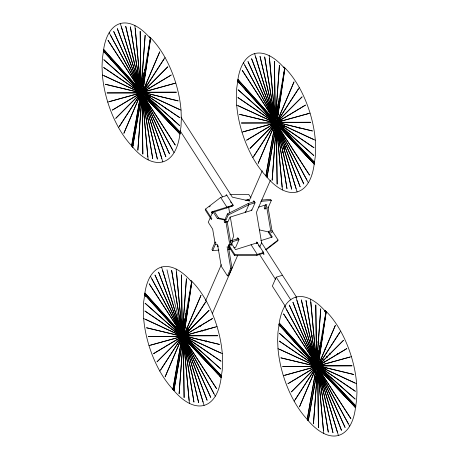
<?xml version="1.0" encoding="UTF-8"?>
<svg xmlns="http://www.w3.org/2000/svg" width="459" height="459" viewBox="0 0 459 459"><rect width="100%" height="100%" fill="white"/><g stroke="black" fill="none" stroke-linecap="round" stroke-linejoin="round"><path stroke-width="0.69" d="M144.809 89.729L144.591 89.327L144.596 89.734M325.661 369.088L325.448 369.839L325.764 367.447M141.252 90.13L145.153 35.194L141.033 89.895L140.184 31.321L140.919 89.815L134.894 25.555M316.853 363.723L320.755 308.781L316.63 363.482L315.786 304.914L316.521 363.402L310.491 299.148M104.606 52.779L105.008 50.949L104.641 52.452M145.859 296.296L146.266 294.466L145.859 295.929M238.887 82.85L239.288 81.019L238.887 82.482M280.202 326.366L280.604 324.536L280.237 326.045M354.319 406.335L355.633 407.454L355.857 405.945L318.873 366.81L318.787 367.475M141.779 90.348L141.389 90.102L143.656 75.127M141.389 90.102L144.189 72.281M183.038 333.865L182.648 333.618L184.914 318.644M276.066 120.424L275.675 120.178L277.729 106.603M317.381 363.941L316.991 363.694L319.889 345.168M316.991 363.694L318.207 364.664L317.123 363.517M103.453 51.265L102.386 58.488L102.03 66.503L102.397 75.035A67.582 32.876 72.4 0 0 132.967 147.155M139.123 105.214L139.329 103.803M139.536 102.386L139.743 100.974M139.949 99.563L140.672 94.623M144.711 294.781L143.644 302.005L143.288 310.02L143.656 318.552A67.582 32.876 72.4 0 0 174.225 390.672M180.898 345.202L182.034 337.434L165.12 376.845L181.907 337.273L159.807 371.101M237.733 81.335L236.672 88.564L236.31 96.574L236.683 105.111A67.582 32.876 72.4 0 0 265.853 175.797M273.61 133.873L273.816 132.462M274.023 131.05L275.061 123.987L258.147 163.398L274.654 124.487M279.055 324.852L277.988 332.081L277.632 340.09L277.999 348.628A67.582 32.876 72.4 0 0 308.568 420.748M314.926 377.39L315.132 375.978M315.339 374.567L315.551 373.156M315.758 371.744L316.377 367.504L299.463 406.915L316.251 367.343L294.144 401.172M143.036 94.921L143.277 93.217L180.255 132.358L179.922 133.896A67.582 33.014 72.5 0 1 132.634 147.058L131.595 145.905L140.689 94.17M277.316 124.997L277.557 123.293L314.541 162.429L314.203 163.972A67.582 33.014 72.5 0 1 266.914 177.128L265.876 175.975L274.964 124.119L276.043 125.318L267.023 177.094L276.18 125.146L275.79 124.877M143.868 73.721L144.08 72.315M144.396 70.875L144.608 69.47M142.508 91.284L150.437 38.005L149.496 36.863L150.546 37.971L142.617 91.249L142.164 90.75M183.818 334.795A2.702 1.314 72.6 0 0 182.705 333.561L185.023 318.609M185.235 317.203L185.442 315.798M185.654 314.392L185.866 312.992M186.079 311.586L186.285 310.181M183.766 334.8L191.696 281.522L190.755 280.38L191.805 281.487L183.875 334.766L183.422 334.272M221.29 377.384L184.363 338.478L221.29 377.384L221.513 375.875L184.426 336.774L221.404 375.91L221.181 377.418A67.582 33.014 72.5 0 1 173.892 390.575L172.854 389.421L181.936 337.394L182.384 337.904M277.936 105.197L278.148 103.797M278.361 102.391L278.573 100.986M276.84 121.348A2.702 1.314 72.6 0 0 275.733 120.12L278.682 100.951M278.888 99.546L279.101 98.14M276.794 121.36L284.718 68.075L283.777 66.934L284.827 68.041L276.903 121.325L276.444 120.826M277.724 123.494L314.432 162.463L314.163 164.11L277.655 123.396L277.207 124.94L277.385 124.509M319.045 350.119L317.152 363.436M319.257 348.714L319.464 347.314M324.817 311.621L325.098 310.45L326.142 311.558L318.219 364.842L317.76 364.343M320.101 343.762L320.313 342.357M324.926 311.586L325.098 310.45M318.11 364.871L326.033 311.592L324.989 310.485M317.106 368.393L317.473 368.801L308.23 420.645L307.3 419.457L316.274 367.464L307.191 419.492L308.23 420.645A67.582 33.014 72.5 0 0 355.524 407.489L355.748 405.98L318.764 366.844M284.115 126.437L284.345 125.571M141.762 95.242L132.634 147.058L141.762 95.242L141.016 94.416A2.702 1.314 72.6 0 0 142.898 94.468A2.702 1.314 72.6 0 0 142.055 90.784L140.913 89.998A2.702 1.314 72.6 0 0 140.138 92.586M183.021 338.759L173.892 390.575L183.021 338.759L181.942 337.566M317.496 368.663L316.394 367.602M149.829 96.361L150.013 95.317L149.95 95.696M276.14 117.607L276.272 116.861A7.493 3.649 72.6 0 0 276.169 117.934M317.456 361.124L317.588 360.378A7.493 3.649 72.6 0 0 317.485 361.451M181.339 335.351L181.523 334.295M181.54 334.8L181.448 335.317L144.837 294.638L144.987 293.198L144.728 294.672L181.385 335.219M274.453 121.388L274.74 120.344L274.562 121.354M315.769 364.905L316.056 363.861L315.878 364.871M315.672 366.202C315.723 368.055 316.796 365.989 315.672 366.202A2.702 1.314 72.6 0 0 315.941 366.85M103.837 49.647L103.579 51.121L140.19 91.8L140.563 90.337L103.837 49.647L103.47 51.156L140.179 91.943L140.173 91.318M141.286 90.096L150.351 38.395A67.582 32.801 72.6 0 0 103.361 51.46L104.543 52.71M132.743 147.023L131.704 145.87L140.798 94.135M174.001 390.54L172.963 389.387L181.948 337.686M236.683 105.111L274.327 122.387L237.905 97.543L274.298 122.18L238.083 89.746L274.298 121.807L237.751 81.226L238.118 79.723L274.843 120.407L274.545 120.855M274.407 121.773L237.86 81.191L238.118 79.723M267.023 177.094L265.985 175.94L274.97 124.24M277.999 348.628L315.643 365.903L279.221 341.06L315.62 365.697L279.405 333.263L315.614 365.324L279.066 324.743L279.433 323.239L316.159 363.924L315.976 364.337M315.723 365.289L279.175 324.708L279.433 323.239M316.222 367.481A2.702 1.314 72.6 0 0 318.414 368.284A2.702 1.314 72.6 0 0 317.651 364.371L316.882 363.683L325.947 311.988A67.582 32.801 72.6 0 0 278.957 325.052L280.139 326.297M308.339 420.61L317.439 368.875M142.164 85.948L142.606 84.984L142.118 86.045M149.651 96.757L149.307 97.497M179.905 133.879L142.927 94.864L143.105 94.439M143.214 94.405L143.036 94.829L180.031 133.862M184.472 338.444L184.363 337.956M184.472 337.922L184.185 338.381M277.316 124.905L277.494 124.475M355.524 407.489L318.529 368.457L318.816 367.992M140.775 93.917L123.861 133.322L140.649 93.756L118.548 127.579M205.615 209.011L205.23 209.901L211.45 219.591L211.84 218.702L205.615 209.011L220.681 197.427L226.924 195.465M225.989 195.5L226.373 194.61L233.143 205.156L232.759 206.045L214.307 211.846M226.517 208.007L226.907 207.118L220.681 197.427M254.355 201.604L248.112 203.566L227.446 213.9L224.153 221.456L224.887 222.598L228.008 221.617L229.942 217.17L251.79 210.308L255.084 202.746L253.804 200.749L253.253 202.012M232.403 204.743L232.598 204.301M212.678 250.608L215.971 243.052L215.237 241.91L211.943 249.472L212.678 250.608L218.972 250.075M224.887 222.598L228.18 215.036L248.841 204.708L255.084 202.746M217.709 245.249L217.153 246.517L218.513 246.093M249.3 201.105L248.204 199.395L247.814 200.285L246.454 200.715M256.558 242.363L257.103 243.218L257.298 242.777L235.456 249.639L231.795 243.936L228.674 244.917L228.284 245.806L234.509 255.497L256.891 255.313L263.133 253.351L263.518 252.461L256.747 241.922L256.363 242.811L256.914 243.666M205.638 300.697L221.341 264.665M231.904 240.43L233.62 236.494L230.332 217.124M262.255 170.788L249.122 200.922L232.329 197.163L180.932 117.114M275.389 140.655L277.672 135.411M279.101 132.135L280.242 129.518M228.066 249.294L229.466 249.174L230.011 247.917M231.657 244.136L232.759 241.618L232.024 240.476M236.896 239.546L237.716 237.659L239.001 239.655L235.702 247.212L233.832 247.803M234.509 255.497L234.893 254.607L228.674 244.917M215.81 244.297L217.583 244.693L221.232 266.214L227.452 275.905L230.751 268.349L227.096 246.822L229.632 247.39M228.347 246.431L231.996 267.953L228.702 275.515L227.452 275.905M212.385 313.405L237.51 255.761M270.431 180.221L256.438 212.322L261.607 242.759L296.709 297.438M282.423 152.709L282.991 151.395M284.132 148.779L285.274 146.157M265.56 204.68L264.177 207.852L264.906 208.994L266.157 208.604M264.906 208.994L266.845 204.548L258.704 207.107M268.027 208.013L271.321 200.457L270.592 199.315L261.498 200.09M259.668 247.206L261.607 242.759M256.891 255.313L257.281 254.424L263.518 252.461M269.944 230.923L268.693 231.319L268.308 232.208L271.602 237.337M262.777 252.054L262.973 251.607M271.814 230.338L278.039 240.028L277.649 240.918L265.933 249.925M282.457 275.239L276.215 277.202L272.342 286.095L285.435 306.492M311.701 336.74L312.258 335.466M183.726 328.799L183.571 329.137L183.898 328.432M140.265 90.779L140.563 90.337M315.867 364.371L316.159 363.924M119.604 126.139L140.529 93.579L115.72 118.365L140.42 93.384L112.289 110.143L140.316 93.177L107.733 102.07M165.045 57.53L143.076 91.53L167.845 66.756L143.168 91.731L171.253 74.989L143.248 91.943L175.786 83.068M252.829 157.655L274.815 123.649L250.006 148.435L274.7 123.46L246.575 140.213L274.597 123.253L242.013 132.146M299.331 87.606L277.362 121.601L302.125 96.832L277.448 121.801L305.533 105.059L277.529 122.019L310.066 113.138M160.862 369.656L181.787 337.095L156.978 361.881L181.678 336.9L153.547 353.659L181.575 336.694L148.991 345.587M206.303 301.047L184.334 335.047L209.103 310.273L184.426 335.248L212.511 318.506L184.507 335.46L217.038 326.584M295.2 399.726L316.131 367.166L291.322 391.952L316.016 366.976L287.891 383.73L315.918 366.77L283.335 375.663M340.647 331.123L318.678 365.117L343.447 340.349L318.77 365.318L346.849 348.576L318.844 365.536L351.382 356.654M163.989 58.976L142.973 91.347L159.749 51.781L142.864 91.18L150.678 37.936A67.582 32.933 72.7 0 1 181.03 110.126L181.368 118.669L180.984 126.69L179.882 134.034L143.374 93.32L142.927 94.864M298.27 89.052L277.259 121.417L294.03 81.857L277.144 121.256L284.964 68.012A67.582 32.933 72.7 0 1 315.31 140.202L315.654 148.745L315.27 156.766L314.203 163.972L277.385 125.032L314.312 163.938M205.248 302.492L184.231 334.863L201.008 295.298L184.122 334.697L191.937 281.453A67.582 32.933 72.7 0 1 222.288 353.642L222.626 362.185L222.242 370.206L221.14 377.556L184.696 336.935M339.585 332.568L318.575 364.934L335.351 325.374L318.46 364.773L326.28 311.529A67.582 32.933 72.7 0 1 356.632 383.718L356.97 392.261L356.586 400.282L355.478 407.626L319.039 367.011M253.884 156.209L274.545 124.429M283.714 127.298L283.966 126.919M189.819 341.72L190.428 341.146M209.138 206.894L210.251 206.039M265.761 249.466L278.039 240.028M190.313 341.318L189.527 341.794M278.108 114.056L277.787 114.251M282.549 128.348L283.146 127.992M323.87 371.865L324.771 371.222L323.825 371.893M110.78 59.268L140.385 90.228M140.127 91.702L103.803 59.676L140.018 92.11L103.625 67.473L140.047 92.311L102.397 75.035M180.255 132.358L143.438 93.418M245.06 89.339L274.666 120.304M275.675 120.178L276.175 120.39M245.49 200.25L248.204 199.395M233.143 205.156L211.301 212.018L212.397 213.728M226.712 207.56L232.954 205.598M211.593 212.695L212.947 212.27M214.99 242.8L212.672 229.127L208.26 222.259L212.924 211.565L217.314 218.404L218.564 218.014L225.501 219.563M229.988 241.113L238.267 238.514M230.722 242.254L239.001 239.655M229.466 249.174L230.711 248.784M260.821 240.642L272.353 237.016L268.693 231.319M230.751 268.349L231.996 267.953M152.038 302.785L181.644 333.745L145.096 293.163M181.712 333.888L144.987 293.198M182.648 333.618L183.147 333.831M315.614 365.324L286.376 332.855L315.981 363.821M318.529 368.457L355.633 407.454M109.368 101.617L140.23 92.965L106.999 92.936L140.15 92.747L105.237 84.249L140.093 92.529L104.107 75.712M174.15 83.521L143.311 92.167L176.486 92.213L143.357 92.391L178.218 100.905L143.386 92.62L181.03 110.126M243.649 131.687L274.511 123.035L241.285 123.006L274.436 122.817L239.518 114.32L274.373 122.599C275.641 122.863 274.172 124.314 274.396 122.605L238.387 105.788M308.431 113.597L277.592 122.237L310.766 122.283L277.638 122.467L312.504 130.981L277.666 122.696L315.31 140.202M150.627 345.134L181.483 336.481L148.257 336.453L181.408 336.263L146.496 327.766L181.351 336.045C182.619 336.309 181.15 337.755 181.368 336.045L143.656 318.552M215.409 327.037L184.57 335.684L217.744 335.73L184.616 335.913L219.477 344.422L184.644 336.137L222.288 353.642M284.964 375.204L315.826 366.552L282.601 366.523L315.752 366.334L280.839 357.836L315.689 366.116L279.703 349.305M349.747 357.108L318.907 365.754L352.082 365.8L318.953 365.984L353.82 374.492L318.988 366.213L356.632 383.718M319.103 357.768L319.912 357.567M260.832 201.352L271.321 200.457M279.76 123.236L279.875 123.735M186.853 337.181L186.767 336.682L186.779 337.135M229.873 194.582L248.761 194.427L250.958 197.846M234.893 254.607L257.281 254.424L251.056 244.733M316.859 363.683L316.509 363.591A2.702 1.314 72.6 0 0 315.626 364.871M217.314 218.404L224.944 220.113M259.398 229.902L268.968 232.042M145.813 84.445L145.354 84.238L146.891 85.374M313.606 139.525L277.684 122.92L314.059 147.775L277.678 123.132L313.853 155.578L277.615 123.528M179.326 109.454L143.397 92.844L179.779 117.699L143.392 93.062L179.572 125.508L143.328 93.452M354.922 383.041L318.999 366.437L355.375 391.292L318.994 366.649L355.168 399.095L318.93 367.045M220.584 352.971L184.656 336.361L221.031 361.216L184.65 336.579L220.831 369.025L184.587 336.969M145.365 319.229L181.305 335.833L144.883 310.99L181.276 335.627L145.061 303.192L181.276 335.254M238.009 79.757L274.734 120.442M103.728 49.681L140.454 90.371M279.324 323.274L316.056 363.958M141.498 90.067L141.888 90.314M317.1 363.66L317.49 363.907M275.681 124.911L276.071 125.181M141.504 94.806L141.894 95.07M141.395 94.841L141.785 95.105M316.997 368.428L317.387 368.692M182.653 338.358L183.043 338.622M310.978 160.575L277.282 125.175L309.573 175.16L277.225 125.33L308.333 182.745M176.698 130.505L142.996 95.099L175.292 145.09L142.944 95.254L174.053 152.669M352.3 404.092L318.598 368.692L350.888 418.677L318.54 368.847L349.649 426.262M217.956 374.022L184.254 338.616L216.55 388.607L184.202 338.776L215.311 396.186M238.823 82.781L237.642 81.536A67.582 32.801 72.6 0 1 284.632 68.471L275.543 120.166L276.335 120.855A2.702 1.314 72.6 0 1 277.098 124.768A2.702 1.314 72.6 0 1 274.907 123.964M145.796 296.227L144.619 294.976A67.582 32.801 72.6 0 1 191.61 281.918L182.521 333.613L183.313 334.301A2.702 1.314 72.6 0 1 184.076 338.208A2.702 1.314 72.6 0 1 181.879 337.411M276.284 120.333L276.662 120.751A2.702 1.314 72.6 0 1 277.603 123.907M275.411 124.458L276.152 125.284L272.135 180.33L276.295 125.617L277.133 184.185L276.438 125.68L282.451 189.946M141.125 94.382L141.871 95.208L137.849 150.254L142.015 95.541L142.847 154.115L142.158 95.61L148.171 159.87M317.789 364.062L317.978 364.268A2.702 1.314 72.6 0 1 318.827 367.957M316.727 367.975L317.473 368.801L313.451 423.846L317.617 369.134L318.448 427.702L317.76 369.197L323.767 433.462M183.451 333.986L183.64 334.198A2.702 1.314 72.6 0 1 184.581 337.348A2.702 1.314 72.6 0 1 183.319 338.535M182.051 337.531L183.13 338.731L179.108 393.77L183.273 339.058L184.105 397.632L183.416 339.126L189.429 403.386M321.082 367.16L321.013 366.971M276.553 120.792L276.903 121.325M142.273 90.721L142.617 91.249M317.869 364.308L318.219 364.842M183.531 334.238L183.875 334.766M274.557 120.338L242.237 70.353L274.597 120.183L243.459 62.78M140.276 90.262L107.957 40.283L140.316 90.107L109.173 32.709M315.872 363.855L283.553 313.87L315.918 363.7L284.775 306.296M181.534 333.779L149.215 283.8L181.575 333.63L150.432 276.226M248.112 203.566L248.841 204.708L245.548 212.265L245.181 211.697M251.423 209.734L251.79 210.308M322.063 336.923L322.815 338.094M230.573 201.897L231.307 203.033M258.572 245.496L259.301 246.638M263.328 252.909L264.057 254.051L263.862 254.493L263.133 253.351M276.215 277.202L290.851 299.997M302.028 317.399L302.797 318.598M317.703 341.817L318.833 343.573M165.079 107.349L166.238 109.156M172.033 118.187L172.808 119.386M180.146 130.826L222.655 197.031M259.272 254.062L275.492 279.319M227.446 213.9L228.18 215.036M310.066 344.847L311.191 346.608M314.954 352.466L317.588 356.568M214.169 211.174L218.564 218.014M188.729 336.917L189.814 338.604M274.958 123.947L275.302 124.492M316.274 367.464L316.618 368.009M181.936 337.394L182.275 337.939M244.836 65.453L274.654 120.051L247.975 61.54L274.723 119.954L251.589 58.689L274.803 119.879L254.613 53.617M306.951 180.071L277.15 125.462L303.789 183.99L277.064 125.571L300.146 186.853L276.961 125.657L296.084 188.603M286.152 308.97L315.97 363.568L289.29 305.057L316.039 363.471L292.911 302.206L316.119 363.396L295.929 297.134M348.266 423.588L318.471 368.979L345.111 427.507L318.38 369.088L341.467 430.37L318.276 369.174L337.399 432.12M110.556 35.377L140.374 89.981L113.689 31.464L140.443 89.878L117.309 28.613L140.517 89.803L120.327 23.547M172.67 150.001L142.869 95.392L169.509 153.92L142.783 95.501L165.865 156.777L142.68 95.581L161.803 158.527M151.814 278.894L181.632 333.498L154.947 274.981L181.701 333.395L158.567 272.13L181.775 333.32L161.585 267.063M213.928 393.518L184.128 338.908L210.767 397.437L184.042 339.017L207.124 400.294L183.939 339.098L204.077 405.377M148.785 88.323L148.492 87.784L148.882 88.667M186.021 332.999L185.998 333.349L185.78 333.004M297.105 191.931L276.846 125.709L291.672 189.211L276.714 125.732L286.984 188.666L276.582 125.72L282.113 186.985M255.629 56.945L274.889 119.833L260.012 56.348L274.987 119.822L264.671 56.899L275.096 119.839L269.175 55.631M338.421 435.448L318.162 369.225L332.987 432.728L318.035 369.248L328.305 432.183L317.898 369.237L323.429 430.502M296.944 300.461L316.211 363.35L301.328 299.865L316.308 363.339L305.987 300.416L316.412 363.356L310.835 302.108M162.819 161.855L142.56 95.633L157.391 159.135L142.433 95.656L152.704 158.596L142.301 95.65L147.827 156.909M121.348 26.874L140.609 89.763L125.732 26.272L140.706 89.746L130.385 26.823L140.81 89.763L135.233 28.515M203.062 402.044L183.818 339.149L198.649 402.658L183.692 339.172L193.962 402.113L183.56 339.167L189.085 400.426M162.606 270.391L181.867 333.28M149.473 90.142L149.634 90.83M166.99 269.789L181.965 333.263L171.643 270.34L182.068 333.286L176.153 269.077M267.999 206.946L272.267 232.111L271.017 232.501L266.627 206.636M228.685 207.439L229.626 212.976M231.273 245.743L227.13 221.313L225.88 221.703L230.028 246.133M141.877 88.931L141.865 87.853L141.883 89.27M269.513 58.591L275.205 119.885L274.465 61.397L275.314 119.965L279.439 65.264L275.566 120.166L275.193 120.074A2.702 1.314 72.6 0 0 274.304 121.36M176.491 272.038L182.177 333.332L181.443 274.843L182.292 333.412L186.411 278.711L182.544 333.613L182.171 333.521A2.702 1.314 72.6 0 0 181.598 336.78M318.873 366.81L318.896 367.447M277.557 123.293L277.58 123.93M277.448 123.328L277.471 123.964M184.535 336.74L184.552 337.371M184.426 336.774L184.443 337.405M143.277 93.217L143.294 93.854M143.168 93.252L143.185 93.888M181.431 334.835L181.437 335.46M337.354 353.332A14.981 7.292 72.6 0 1 337.95 354.428M321.776 371.434A7.493 3.649 72.6 0 1 319.688 369.179M322.545 358.961A7.493 3.649 72.6 0 1 324.444 361.916M328.816 370.327A7.493 3.649 72.6 0 1 327.835 370.338M326.464 356.465A7.493 3.649 72.6 0 1 327.542 357.395M322.195 371.761A7.493 3.649 72.5 0 1 319.418 368.887M322.034 358.571A7.493 3.649 72.5 0 1 322.74 359.299M325.706 367.326A7.493 3.649 72.5 0 1 325.689 368.468M324.702 348.96A14.981 7.292 72.6 0 1 325.775 349.437M329.705 353.132A14.981 7.292 72.6 0 1 330.491 354.273M199.791 325.764A7.493 3.649 72.6 0 1 200.457 326.688M202.023 330.13A7.493 3.649 72.6 0 1 202.356 331.392M186.354 340.435A7.493 3.649 72.6 0 1 185.344 339.109M188.207 328.891A7.493 3.649 72.6 0 1 189.217 330.216M186.417 340.607A7.493 3.649 72.5 0 1 184.776 338.283M183.101 332.19A7.493 3.649 72.5 0 1 183.118 331.054M186.612 327.76A7.493 3.649 72.5 0 1 187.691 328.495M195.832 341.703A14.981 7.292 72.6 0 1 195.029 340.607M205.534 329.132A14.981 7.292 72.6 0 1 205.89 330.382M206.452 340.572A14.981 7.292 72.6 0 1 206.074 341.926M299.475 127.132A14.981 7.292 72.6 0 1 299.096 128.486M274.247 122.771A2.37 1.153 72.6 0 1 275.48 120.723A2.37 1.153 72.6 0 1 276.622 124.555A2.37 1.153 72.6 0 1 274.419 123.362M279.365 120.614A1.044 0.511 72.6 0 1 279.657 120.929M279.778 121.159A1.044 0.511 72.6 0 1 279.812 122.484M281.258 123.964A2.874 1.4 72.6 0 1 280.088 123.678M280.833 119.329A2.874 1.4 72.6 0 1 281.195 119.902M281.499 120.574A2.874 1.4 72.6 0 1 281.711 121.291M281.832 122.014A2.874 1.4 72.6 0 1 281.837 122.679M281.74 123.253A2.874 1.4 72.6 0 1 281.545 123.689M279.629 124.228A2.874 1.4 72.6 0 1 278.447 122.926M277.815 120.82A2.874 1.4 72.6 0 1 279.141 118.875M280.96 122.283A2.874 1.4 72.6 0 1 280.386 124.24M277.511 124.441A2.702 1.314 72.6 0 1 276.341 125.095M274.918 120.31A2.702 1.314 72.6 0 1 275.893 120.069M181.121 335.07A2.37 1.153 72.6 0 1 183.107 334.938A2.37 1.153 72.6 0 1 183.147 338.495A2.37 1.153 72.6 0 1 181.127 335.621M186.343 334.06A1.044 0.511 72.6 0 1 186.933 335.248A1.044 0.511 72.6 0 1 186.532 335.999M185.797 334.387A1.044 0.511 72.6 0 1 186.193 333.997M185.752 332.746A2.874 1.4 72.6 0 1 186.589 331.949M186.991 332.046A2.874 1.4 72.6 0 1 187.404 332.327M187.811 332.769A2.874 1.4 72.6 0 1 188.173 333.349M188.471 334.02A2.874 1.4 72.6 0 1 188.689 334.737M188.804 335.454A2.874 1.4 72.6 0 1 188.815 336.126M188.718 336.699A2.874 1.4 72.6 0 1 188.517 337.135M187.599 334.295A2.874 1.4 72.6 0 1 186.606 337.675M186.193 337.394A2.874 1.4 72.6 0 1 185.425 336.372M184.908 334.984A2.874 1.4 72.6 0 1 185.367 332.31A2.874 1.4 72.6 0 1 187.301 333.624M181.89 333.75A2.702 1.314 72.6 0 1 182.871 333.509M144.797 90.48A1.044 0.511 72.6 0 1 145.44 90.968A1.044 0.511 72.6 0 1 145.669 92.087M140.62 93.894A2.702 1.314 72.6 0 1 140.339 93.263M146.972 93.888A2.874 1.4 72.6 0 1 146.22 93.883M146.553 89.253A2.874 1.4 72.6 0 1 146.914 89.832M147.459 93.177A2.874 1.4 72.6 0 1 147.259 93.619M146.387 93.888A2.874 1.4 72.6 0 1 144.935 93.877M143.535 90.744A2.874 1.4 72.6 0 1 143.621 89.505M143.822 89.069A2.874 1.4 72.6 0 1 145.273 89.08M146.346 90.773A2.874 1.4 72.6 0 1 146.559 91.496M141.67 94.755A2.702 1.314 72.6 0 0 143.288 94.112A2.702 1.314 72.6 0 0 142.382 90.681L142.003 90.262A2.702 1.314 72.6 0 0 140.443 90.647M141.447 90.044A2.702 1.314 72.6 0 1 142.56 91.272M321.013 366.07A1.044 0.511 72.6 0 1 320.875 366.07M320.124 364.693A1.044 0.511 72.6 0 1 320.141 364.463M320.193 364.274A1.044 0.511 72.6 0 1 320.68 364.13M321.099 364.675A1.044 0.511 72.6 0 1 321.266 365.68M322.574 367.481A2.874 1.4 72.6 0 1 321.822 367.475M320.29 362.38A2.874 1.4 72.6 0 1 320.933 362.019M321.334 362.117A2.874 1.4 72.6 0 1 322.516 363.419M323.061 366.77A2.874 1.4 72.6 0 1 322.861 367.206M322.287 366.471A2.874 1.4 72.6 0 1 320.531 367.464M320.13 367.022A2.874 1.4 72.6 0 1 319.762 366.443M319.131 364.337A2.874 1.4 72.6 0 1 319.418 362.656M319.705 362.38A2.874 1.4 72.6 0 1 322.161 365.083M318.638 368.365A2.702 1.314 72.6 0 1 317.267 368.342M316.044 364.234A2.702 1.314 72.6 0 1 317.209 363.585M317.049 363.637A2.702 1.314 72.6 0 1 318.156 364.865M145.411 93.263L145.629 93.665L145.423 93.217M320.124 363.017L320.342 363.419L320.124 363.017M184.524 336.877L184.288 338.438L184.524 336.877M318.867 366.948L318.632 368.514L318.867 366.948M178.97 131.142L178.74 132.651L178.97 131.142M220.228 374.659L219.999 376.168L220.228 374.659M313.25 161.218L313.027 162.721L313.25 161.218M354.566 404.735L354.342 406.238L354.566 404.735M140.075 92.609C140.127 94.462 141.194 92.397 140.075 92.609M148.968 97.819L148.165 98.306L148.968 97.819M143.765 83.986L143.403 84.204L144.315 83.98L143.765 83.986M141.521 89.924L142.606 91.071L141.521 89.924M131.991 144.212L133.035 145.365L131.991 144.212M275.802 120L276.892 121.147L275.802 120M266.277 174.282L267.316 175.436L266.277 174.282M182.78 333.446L183.864 334.588L182.78 333.446M173.25 387.729L174.294 388.882L173.25 387.729M307.593 417.799L308.632 418.952L307.593 417.799M274.063 121.916A1.979 0.964 72.6 0 0 275.589 124.791A1.979 0.964 72.6 0 0 275.796 121.945A1.979 0.964 72.6 0 0 274.063 121.916M274.069 122.209A1.532 0.746 72.6 0 0 275.251 124.435A1.532 0.746 72.6 0 0 275.411 122.232A1.532 0.746 72.6 0 0 274.069 122.209M274.161 122.501A1.044 0.511 72.6 0 0 274.964 124.022A1.044 0.511 72.6 0 0 275.079 122.519A1.044 0.511 72.6 0 0 274.161 122.501M181.041 335.357A1.979 0.964 72.6 0 0 182.562 338.237A1.979 0.964 72.6 0 0 182.774 335.391A1.979 0.964 72.6 0 0 181.041 335.357M181.047 335.655A1.532 0.746 72.6 0 0 182.223 337.881A1.532 0.746 72.6 0 0 182.389 335.678A1.532 0.746 72.6 0 0 181.047 335.655M181.139 335.948A1.044 0.511 72.6 0 0 181.942 337.463A1.044 0.511 72.6 0 0 182.051 335.965A1.044 0.511 72.6 0 0 181.139 335.948M139.783 91.84A1.979 0.964 72.6 0 0 141.303 94.72A1.979 0.964 72.6 0 0 141.515 91.875A1.979 0.964 72.6 0 0 139.783 91.84M139.863 91.553A2.37 1.153 72.6 0 0 141.688 95.007A2.37 1.153 72.6 0 0 141.94 91.593A2.37 1.153 72.6 0 0 139.863 91.553M139.788 92.133A1.532 0.746 72.6 0 0 140.965 94.365A1.532 0.746 72.6 0 0 141.131 92.161A1.532 0.746 72.6 0 0 139.788 92.133M139.88 92.431A1.044 0.511 72.6 0 0 140.683 93.946A1.044 0.511 72.6 0 0 140.798 92.443A1.044 0.511 72.6 0 0 139.88 92.431M315.379 365.433A1.979 0.964 72.6 0 0 316.905 368.307A1.979 0.964 72.6 0 0 317.117 365.462A1.979 0.964 72.6 0 0 315.379 365.433M315.459 365.146A2.37 1.153 72.6 0 0 317.289 368.594A2.37 1.153 72.6 0 0 317.542 365.18A2.37 1.153 72.6 0 0 315.459 365.146M315.385 365.725A1.532 0.746 72.6 0 0 316.567 367.952A1.532 0.746 72.6 0 0 316.727 365.748A1.532 0.746 72.6 0 0 315.385 365.725M315.476 366.018A1.044 0.511 72.6 0 0 316.285 367.539A1.044 0.511 72.6 0 0 316.394 366.035A1.044 0.511 72.6 0 0 315.476 366.018"/></g></svg>
